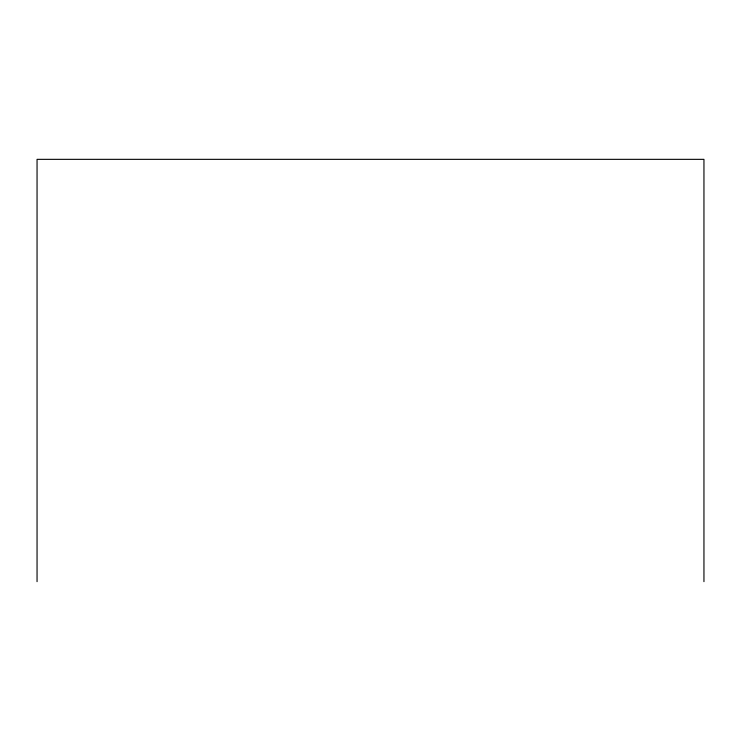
<?xml version="1.0" encoding="UTF-8"?>
<svg xmlns="http://www.w3.org/2000/svg" width="741" height="741" viewBox="0 0 741 741"><rect width="100%" height="100%" fill="white"/><g stroke="black" fill="none" stroke-linecap="round" stroke-linejoin="round"><path stroke-width="1.11" d="M703.95 581.657L703.95 159.343L37.05 159.343L37.05 581.657"/></g></svg>
